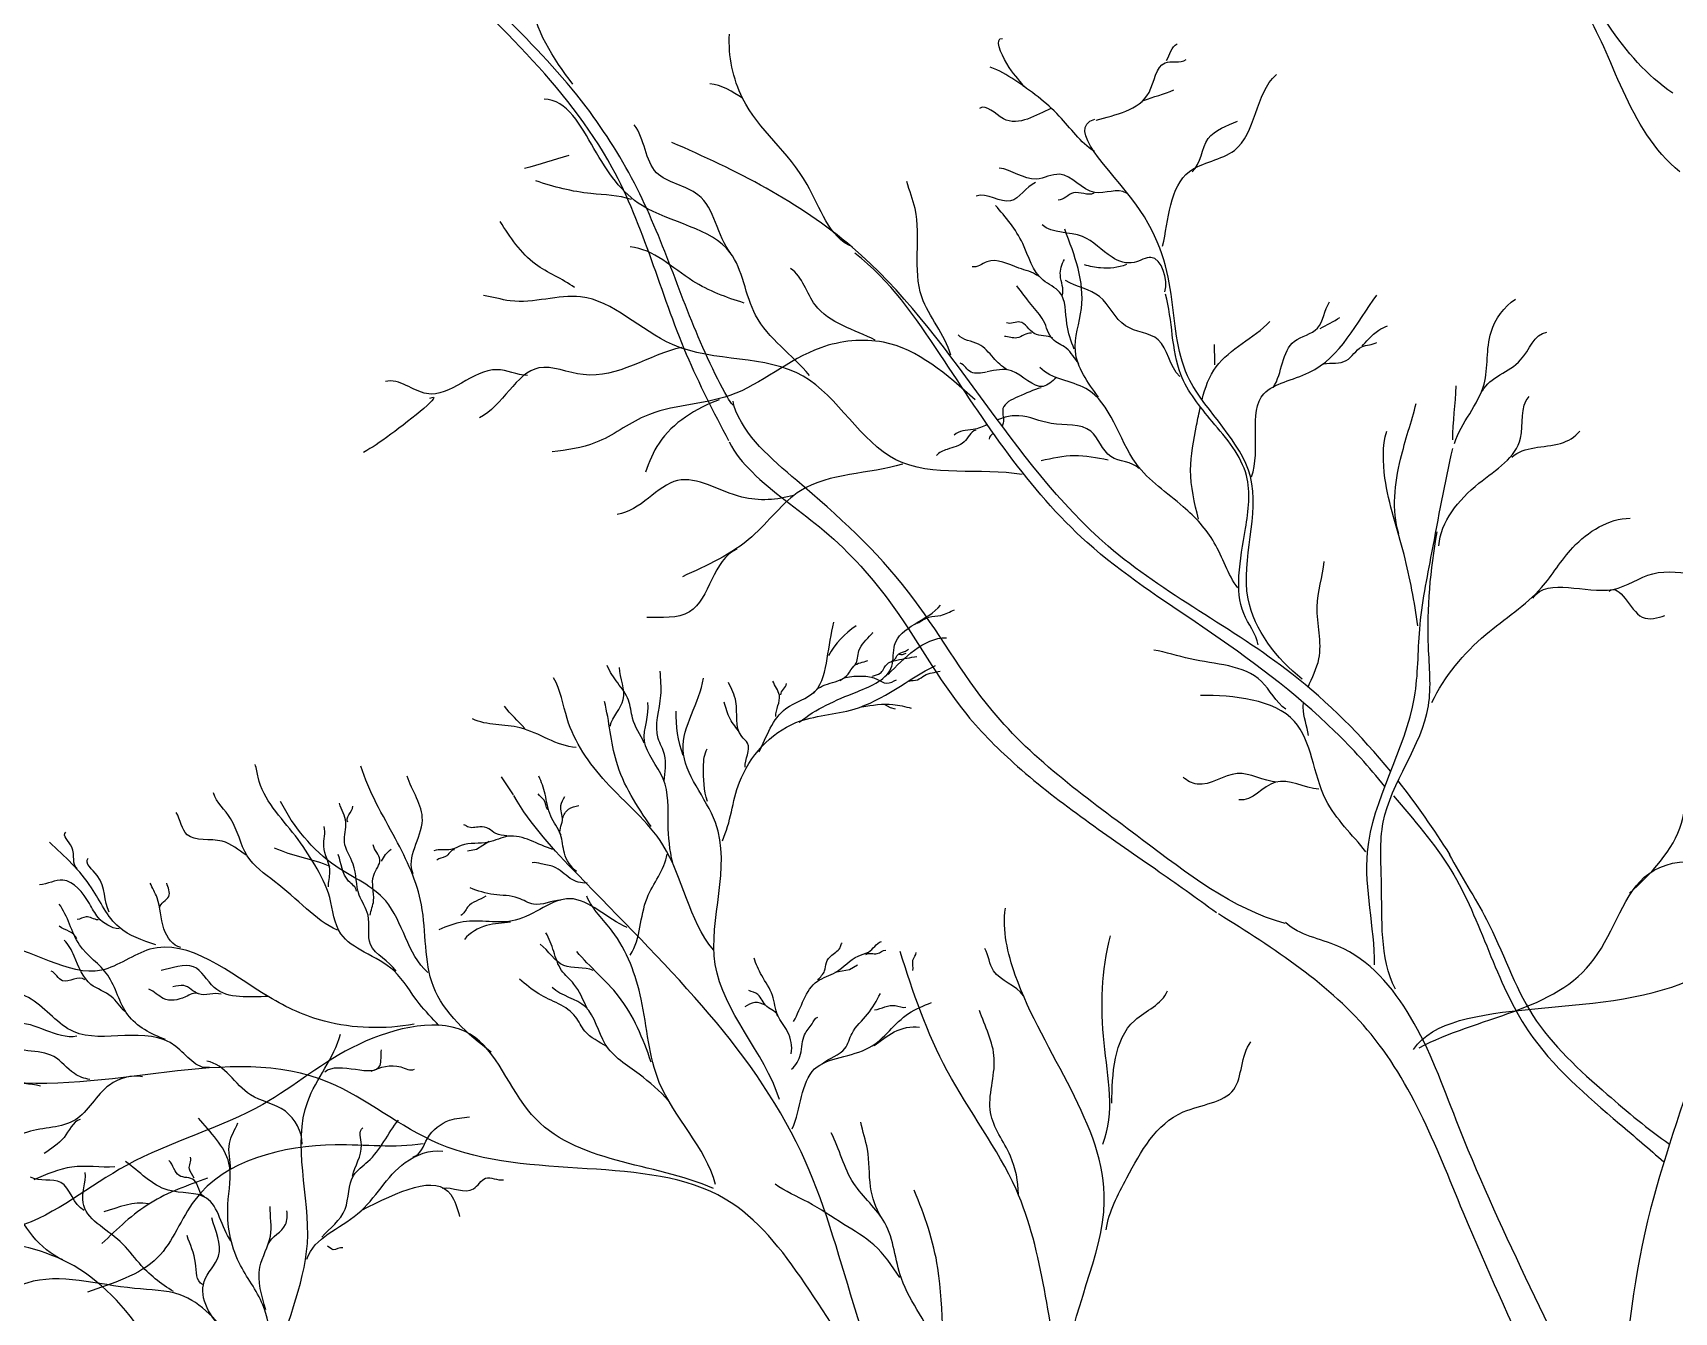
# Model space of a CAD drawing. Header units: millimetres. Extents: x 87938 to 265635, y 330093 to 434310.
# Drawn here: x 159214 to 161195, y 339349 to 340892 of the extents above; entities that cross this region are included whole.
import ezdxf

# ---------------------------------------------------------------- set-up
doc = ezdxf.new("R2010")
doc.units = ezdxf.units.MM

# ---------------------------------------------------------------- blocks, each defined once
blk = doc.blocks.new('A$C5F7D3421')
for p, q in [((2692.5, 9873.1), (2702, 9868.1)), ((2702, 9868.1), (2710.2, 9865.9)), ((2096.2, 9727.6), (2076.9, 9756.5)), ((2036.6, 9639.6), (2022.3, 9636.6)), ((2057.2, 9652.3), (2036.6, 9639.6)), ((2636.8, 9446.7), (2649.3, 9454.2)), ((2613, 9442), (2636.8, 9446.7))]:
    blk.add_line(p, q)
for centre, radius, start, end in [((2715.9, 9890.9), 128, 122.3357, 151.9385), ((2535.8, 9853.9), 178.5, 177.3245, 200.4905)]:
    blk.add_arc(centre, radius, start, end)
for points, start_tangent, end_tangent in [([(2442.6, 10296.7), (2374.7, 10435.8), (2255, 10736.3), (1952.9, 11085.8), (1662.5, 11562.6), (1494.5, 11912.7)], (-0.464863, 0.885383), (-0.946352, 0.323137)), ([(2191.6, 10870.8), (2124.5, 11009.2), (2141.3, 11160.2), (2103.5, 11307), (2120.3, 11453.8)], (-0.606218, 0.795298), (0.447377, 0.894346)), ([(2641.5, 10609), (2568.5, 10709.5), (2464.8, 10848), (2443.6, 10951.1)], (-0.92691, 0.375285), (0.060244, 0.998184)), ([(2916.9, 10867.1), (2889.7, 10903.9), (2882.6, 10944.1)], (-0.543595, 0.839347), (0.994626, -0.103533)), ([(3146.6, 10908.9), (3163.8, 10935.5)], (0.526895, 0.849931), (0.921641, 0.388043)), ([(3033.4, 10812.9), (3118.5, 10857.5), (3144.3, 10904.9), (3178.3, 10910.2)], (0.959036, 0.283285), (0.853664, 0.520824)), ([(3030.6, 10762.4), (2974.1, 10819.4), (2902.6, 10877.1), (2863, 10897.9)], (-0.840989, 0.541052), (-0.958864, 0.283866)), ([(3140.4, 10610), (3183.6, 10730.2), (3255.8, 10764.2), (3323.5, 10886.2)], (0.226572, 0.973994), (0.748391, 0.663258)), ([(2464.8, 10848), (2411.8, 10871.1)], (-0.83124, 0.555914), (-0.996832, 0.079535)), ([(3109.9, 10844.3), (3158.3, 10861.7)], (0.91168, 0.410901), (0.89111, 0.453788)), ([(2572.1, 10402.3), (2485.7, 10499.1), (2444.8, 10599.6), (2303.1, 10675.3), (2225.5, 10767.2), (2145.2, 10846.7)], (-0.625156, 0.7805), (-0.999842, 0.017803)), ([(2960.8, 10831.5), (2884.2, 10815.2), (2845.6, 10831.8)], (-0.927061, -0.37491), (-0.848355, -0.529428)), ([(2445.9, 10598.2), (2392.9, 10692.9), (2326.4, 10728.3), (2290.4, 10805.5)], (-0.618034, 0.786151), (-0.607025, 0.794683)), ([(3364.7, 9913.7), (3277.9, 10042.9), (3281.7, 10239.5), (3184.4, 10393.8), (3097.1, 10677.9), (3031.1, 10814.5)], (-0.776758, 0.629799), (0.951289, 0.308301)), ([(3187.9, 10729.5), (3213.8, 10783.3), (3260.7, 10811.2)], (0.7514, 0.659847), (0.912263, 0.409604)), ([(3082.3, 10695.6), (3031.5, 10696.6), (2974.5, 10725.7), (2937, 10718.1), (2877.6, 10735.7)], (-0.865346, 0.501176), (-0.994038, 0.109038)), ([(2286, 10685.1), (2220.7, 10694.7), (2132.2, 10715.2)], (-0.946122, 0.32381), (-0.943359, 0.331773)), ([(2799.6, 10434.8), (2752.9, 10528.4), (2742.1, 10670.5), (2728.9, 10714)], (-0.261749, 0.965136), (-0.277945, 0.960597)), ([(2935.9, 10712.3), (2895.7, 10682.8), (2840.3, 10690.6)], (-0.934612, -0.355668), (-0.938618, -0.344958)), ([(3029.8, 10695.4), (2997, 10695.9), (2972.2, 10684.2)], (-0.867693, -0.497101), (-0.999135, 0.041583)), ([(2194.3, 10543.4), (2131.4, 10581.2), (2074.7, 10649.8)], (-0.798321, 0.602232), (-0.532478, 0.846444)), ([(3143.8, 10536.9), (3121.7, 10592.1), (3094.7, 10583.9), (3059, 10592.3), (3011.6, 10625.6), (2946.4, 10644.4)], (0.31611, 0.948722), (-0.749612, 0.661878)), ([(2467.2, 10518.6), (2384.7, 10554), (2283.8, 10608.9)], (-0.953639, 0.300953), (-0.996574, 0.082709)), ([(2939.6, 10562.6), (2909.1, 10574.8), (2857.6, 10585), (2834, 10577)], (-0.818511, 0.574491), (-0.974446, 0.224624)), ([(2979.1, 10531.3), (2975.9, 10563.3), (2982.6, 10588.7)], (0.293277, 0.956028), (0.5359, 0.844281)), ([(2678.2, 10458.7), (2581.5, 10515.5), (2542, 10574.3)], (-0.886948, 0.461869), (-0.819319, 0.573338)), ([(3082.1, 10580.4), (3040.6, 10575), (3014.7, 10580.1)], (-0.934005, -0.357259), (-0.959903, 0.280332)), ([(3005.5, 10421.6), (2985.2, 10446), (2963.6, 10460.4), (2948.9, 10490), (2929, 10516), (2905.8, 10546.4)], (-0.648978, 0.760807), (-0.633758, 0.773531)), ([(3167.9, 10400.4), (3133.1, 10459.6), (3080.7, 10481.9), (3039, 10528.9), (2984.2, 10554.7)], (-0.734326, 0.678796), (-0.85623, 0.516595)), ([(2914.3, 10242.6), (2711.4, 10266.5), (2562.2, 10401), (2351.9, 10451.8), (2204.1, 10528.7), (2091, 10522.1), (2048, 10530.6)], (-0.985053, 0.172249), (-0.993179, 0.116598)), ([(3293.9, 9968.7), (3271, 10019), (3263.2, 10079.6), (3273.8, 10156), (3275.3, 10240.9), (3220.3, 10328), (3169.7, 10403.4), (3144.9, 10532.7)], (-0.154232, 0.988035), (-0.275733, 0.961234)), ([(3283.6, 10239.1), (3303.3, 10372.8), (3375.6, 10406.7), (3485.2, 10531.5)], (0.346472, 0.93806), (0.604082, 0.796922)), ([(3318.5, 10383), (3352.6, 10457.1), (3389.5, 10478.2), (3408.8, 10520.3)], (0.541894, 0.840447), (0.550645, 0.83474)), ([(3610, 10292.9), (3657.5, 10388), (3668.7, 10471.9), (3707.9, 10525)], (0.303764, 0.952747), (0.829189, 0.558968)), ([(2963.8, 10462), (2933.9, 10469.4), (2910.9, 10488.1), (2889.4, 10486.8)], (-0.841822, 0.539756), (-0.917054, 0.398764)), ([(2890.3, 10411.2), (2868.2, 10430.5), (2844.2, 10452.4), (2811.7, 10467.4)], (-0.849336, 0.527852), (-0.633543, 0.773707)), ([(2929.4, 10470.3), (2905.9, 10462.4), (2885.9, 10464.7)], (-0.986744, 0.162282), (-0.999134, -0.041597)), ([(3654.8, 10376.8), (3716.3, 10427.1), (3758.3, 10471.9)], (0.464437, 0.885606), (0.983468, 0.18108)), ([(2367, 10447.2), (2208.3, 10403.4), (2136.9, 10414.2), (2041.3, 10333.9)], (-0.978857, -0.204544), (-0.896854, -0.442326)), ([(3399.6, 10420.7), (3435.9, 10426.1), (3460.7, 10448), (3485.2, 10455.3)], (0.984522, 0.175259), (0.873551, 0.486733)), ([(2118.5, 10401.8), (2069.3, 10411.4), (1956.4, 10372.9), (1890, 10392.3)], (-0.997468, 0.071118), (-0.969236, -0.246135)), ([(2857.3, 10407.4), (2832.2, 10407.6), (2814.6, 10422.1)], (-0.986287, -0.16504), (-0.913426, 0.407004)), ([(3261.6, 10060.2), (3223.5, 10133.1), (3173.7, 10190.9), (3097.9, 10260.3), (3016.8, 10381), (2942.7, 10415.1)], (-0.609061, 0.793124), (-0.693598, 0.720362)), ([(3607.2, 10298.5), (3612.8, 10385.2)], (0, 1), (0.03773, 0.999288)), ([(1961.3, 10365.5), (1898.9, 10307.5), (1854.7, 10277.9)], (0.928772, 0.370652), (-0.853501, -0.521091)), ([(2427.1, 10363.1), (2330.3, 10293.3), (2308.3, 10246.4)], (-0.933537, -0.358481), (-0.347975, -0.937504)), ([(3337.7, 9520.6), (3107.6, 9655.3), (2866.2, 9862.9), (2731.5, 10053.7), (2551.8, 10233.2), (2450.6, 10353.6)], (-0.965009, 0.262215), (-0.323031, 0.946388)), ([(3520.5, 10147.5), (3523.3, 10267.7), (3548.4, 10357.2)], (-0.302479, 0.953156), (0.252532, 0.967589)), ([(3584.8, 10127.9), (3649.2, 10228.6), (3716.3, 10301.3), (3730.3, 10368.4)], (0.07781, 0.996968), (0.695172, 0.718843)), ([(2839.7, 10314.2), (2821, 10295.1), (2793.6, 10283.2), (2776.7, 10273.1)], (-0.953703, -0.300751), (-0.605799, -0.795618)), ([(3551.2, 9999.3), (3528.9, 10113.9), (3498.1, 10237), (3500.9, 10312.5)], (-0.150037, 0.98868), (0.281021, 0.959702)), ([(3702.3, 10270.5), (3780.6, 10292.9), (3811.4, 10312.5)], (0.717634, 0.69642), (0.600178, 0.799866)), ([(3481.3, 9454), (3470.1, 9635.7), (3545.6, 9884.6), (3554, 9993.7), (3573.6, 10116.7), (3607.2, 10284.5)], (0.00578, 0.999983), (0.228474, 0.97355)), ([(2721.8, 10259.6), (2558, 10216.7), (2479.6, 10142.7), (2367.9, 10078.3)], (-0.955245, -0.295816), (-0.910261, -0.414036)), ([(2546.9, 10209.2), (2463.4, 10206.5), (2360, 10233.1), (2263.1, 10178.6)], (-0.962632, -0.270813), (-0.99245, -0.122647)), ([(3573.6, 9876.2), (3660.3, 9985.3), (3749.9, 10060.8), (3800.2, 10125.1), (3892.6, 10172.6)], (0.437064, 0.89943), (0.999841, 0.017842)), ([(3514.9, 9414.8), (3492.5, 9585.4), (3495.3, 9683.3), (3568, 9870.6), (3568, 9965.7), (3582, 10150.3)], (-0.449679, 0.89319), (0.171416, 0.985199)), ([(2455.6, 10122.7), (2379.2, 10021.8), (2310.4, 10012.9)], (-0.925526, -0.378684), (-0.999936, 0.011329)), ([(3735.9, 10044), (3864.6, 10058), (3928.9, 10083.2), (4001.7, 10083.2)], (0.583578, 0.812057), (0.999568, -0.029386)), ([(3859, 10055.2), (3912.1, 10013.3), (3948.5, 10016)], (0.79449, 0.607278), (0.953082, 0.302712)), ([(3891.3, 9569.1), (3975.1, 9682), (3983.3, 9814.5), (4016, 9923.9), (4061.6, 10045.1)], (0.744556, 0.66756), (0.203895, 0.978993)), ([(2555.9, 9844.1), (2648.8, 9893.4), (2704.7, 9934.6), (2709.2, 9968.3), (2783.2, 10032.7)], (0.773039, 0.634358), (0.631365, 0.775486)), ([(2745.7, 10003.6), (2764.2, 10013.2), (2783.7, 10016.2), (2805.6, 10024.8)], (0.899583, 0.436751), (0.950951, 0.309342)), ([(2491.4, 9796.4), (2534.5, 9866.2), (2581.2, 9894.1), (2600.7, 9946.6), (2611.3, 10005.2)], (0.435888, 0.900001), (0.212543, 0.977152)), ([(2645.9, 9936.7), (2651.9, 9959), (2671.7, 9985.5), (2674.6, 9988.8)], (0.563637, 0.826022), (0.651405, 0.75873)), ([(2698.8, 9921.1), (2741.2, 9960.1), (2792.5, 9980.2)], (0.706321, 0.707891), (0.999503, -0.031522)), ([(2700.7, 9940.5), (2710, 9946), (2713.9, 9952.3), (2725.1, 9957.9), (2731.7, 9961.8)], (0.8987, 0.438565), (0.808129, 0.589005)), ([(2716.4, 9953.5), (2722.1, 9953.3), (2727.6, 9955.5)], (0.991804, 0.127771), (0.971245, 0.238084)), ([(3338.6, 9865), (3299.4, 9909.8), (3184.7, 9946.1), (3126, 9960.1)], (-0.809424, 0.587225), (-0.98921, 0.146501)), ([(2306.6, 9810.8), (2287.7, 9850.7), (2281.1, 9879.6), (2263.9, 9907.4), (2246.6, 9935.3)], (-0.45346, 0.891277), (-0.417959, 0.908466)), ([(2251.7, 9838), (2272.7, 9880.9), (2266.7, 9932.2)], (0.227401, 0.973801), (-0.051839, 0.998655)), ([(2432.3, 9653.7), (2459.7, 9747.6), (2550.4, 9843.6), (2644, 9865.3), (2775, 9935.6)], (0.416409, 0.909177), (0.894221, 0.447625)), ([(2578.9, 9890.4), (2634.6, 9921.5), (2643.8, 9934.6), (2666.1, 9943.4)], (0.458682, 0.8886), (0.945241, 0.326373)), ([(2673.6, 9918.2), (2685.9, 9923), (2696.2, 9936.8), (2712.8, 9944.1), (2745, 9950)], (0.910275, 0.414004), (0.986534, 0.163559)), ([(2417.7, 9478.1), (2336.6, 9646.9), (2244.8, 9748.3), (2182.5, 9850.1), (2160.5, 9915.7)], (-0.641201, 0.767373), (-0.52074, 0.853715)), ([(2338.5, 9749.4), (2339.1, 9792.1), (2329, 9818), (2333.2, 9887.4), (2332.1, 9926.3)], (0.08386, 0.996478), (-0.062725, 0.998031)), ([(2523.9, 9237.3), (2420.7, 9454.7), (2421, 9682.7), (2368.9, 9800.2), (2401.9, 9915)], (-0.296083, 0.955162), (0.163135, 0.986604)), ([(2468.6, 9771.9), (2472.6, 9810.3), (2463.3, 9821.3), (2453.9, 9877.5), (2441.8, 9908.2)], (-0.016993, 0.999856), (-0.467167, 0.884169)), ([(2518, 9853.6), (2523.8, 9887.6), (2513.5, 9910.3)], (0.00319, 0.999995), (-0.343123, 0.93929)), ([(2526, 9888.5), (2535.5, 9906.3)], (0.072661, 0.997357), (0.205394, 0.978679)), ([(2621.6, 9911.3), (2647.3, 9918.3), (2671.9, 9916.8), (2679.8, 9913.9), (2696.6, 9907.1), (2712.4, 9912.5)], (0.731171, 0.682195), (0.900531, 0.434791)), ([(2732.5, 9910.2), (2746, 9912.7), (2757.4, 9919.6), (2782.3, 9926.5)], (0.918796, 0.394733), (0.966665, 0.256043)), ([(2317.6, 9676.5), (2261.7, 9780.9), (2242.5, 9877.4)], (-0.580278, 0.814418), (-0.251012, 0.967984)), ([(2352.3, 9617.8), (2344.9, 9681), (2336.9, 9753.4), (2306.9, 9814), (2312.4, 9876.1)], (-0.237591, 0.971365), (-0.146347, 0.989233)), ([(2459.6, 9827.5), (2444.5, 9849.6), (2435.3, 9876.4)], (-0.492736, 0.870179), (-0.292477, 0.956272)), ([(3467.3, 9635.7), (3403, 9719.6), (3352.6, 9845.5), (3201.5, 9887.4)], (-0.607627, 0.794222), (-1, 0)), ([(2197.1, 9803.8), (2106.7, 9835.2), (2030.3, 9849.8)], (-0.998774, 0.049505), (-0.89305, 0.449957)), ([(2114.4, 9834.4), (2081.9, 9870)], (-0.678131, 0.734941), (-0.57088, 0.821033)), ([(2408.1, 9716.8), (2401.9, 9772.6), (2407.8, 9801.7)], (-0.303481, 0.952837), (0.507391, 0.861716)), ([(1976, 9356.5), (1944.4, 9391.5), (1903.9, 9444.2), (1856.1, 9474.5), (1818.4, 9503.8), (1800.4, 9562.1), (1776.5, 9614.9), (1745.2, 9661.4), (1685.3, 9755.6), (1680.4, 9776.5)], (-0.661723, 0.749748), (-0.365373, 0.930861)), ([(2060.3, 9313.6), (1967.3, 9419.1), (1948, 9550.4), (1906.3, 9656.7), (1850.7, 9773.7)], (-0.797917, 0.602767), (-0.285279, 0.958445)), ([(1934.9, 9600.1), (1949.5, 9686.6), (1924.9, 9757.7)], (-0.420294, 0.907388), (-0.303048, 0.952975)), ([(2197.7, 9604), (2178, 9633.8), (2171.7, 9663.6), (2156.1, 9693.1), (2146.9, 9728.5), (2136.8, 9757.4)], (-0.800625, 0.599166), (-0.441407, 0.897307)), ([(3324.6, 9747.6), (3260.3, 9761.6), (3195.9, 9744.8), (3173.5, 9756)], (-0.996913, 0.078509), (-0.707246, 0.706968)), ([(3391.8, 9736.4), (3321.8, 9747.6), (3263.1, 9719.6)], (-0.998462, 0.055446), (-0.988184, 0.153272)), ([(1812.8, 9509.8), (1763.3, 9544.3), (1711.9, 9587.9), (1667.7, 9629.4), (1641.1, 9689.2), (1613.3, 9730.6)], (-0.924546, 0.381071), (-0.29557, 0.955321)), ([(3010.2, 8382.8), (2739.1, 8671.1), (2558.7, 9153), (2199.1, 9599.6), (2096.8, 9726.1)], (-0.737015, 0.675876), (-0.493181, 0.869927)), ([(2151.4, 9703.3), (2145.2, 9719.1), (2135.9, 9728.9)], (-0.631076, 0.775721), (-0.484711, 0.874674)), ([(2172.7, 9662.7), (2174.9, 9686.4), (2172.2, 9710.2), (2178.6, 9724.8)], (-0.618353, 0.7859), (0.43824, 0.898858)), ([(1665.8, 9630.2), (1627.5, 9652.8), (1571.1, 9663.3), (1553.7, 9699)], (-0.830598, 0.556873), (-0.490536, 0.871421)), ([(1958.5, 9441.5), (1890.5, 9556.9), (1810.5, 9612.6), (1721.3, 9716.5)], (-0.756093, 0.654464), (-0.462235, 0.886757)), ([(1907.3, 9443.9), (1866.1, 9486.6), (1862.1, 9534), (1848, 9566.1), (1838.1, 9616.1), (1824.2, 9651.5), (1826.4, 9683.5), (1816.2, 9713.8)], (-0.550275, 0.834984), (-0.285141, 0.958486)), ([(1829.8, 9683.2), (1837.6, 9709.1)], (-0.658412, 0.752657), (0.024069, 0.99971)), ([(2175, 9689.2), (2184.7, 9704.3), (2201.1, 9710.2)], (0.31747, 0.948268), (0.966374, 0.257142)), ([(1394.3, 9608.7), (1385.5, 9643.2), (1375.9, 9667.5)], (-0.813787, 0.581163), (0.786657, 0.61739)), ([(1798.5, 9579.3), (1800.8, 9603.1), (1790.9, 9645), (1791.6, 9676.3)], (-0.073136, 0.997322), (-0.263009, 0.964793)), ([(2159.6, 9639.5), (2087.4, 9660.7), (2055.8, 9651.3), (2012.1, 9645.9), (1995.5, 9639.4), (1968.2, 9637.6)], (-0.957761, 0.287566), (-0.935804, -0.352521)), ([(2085.7, 9661.5), (2067.6, 9665.1), (2056.5, 9672.9), (2041.8, 9675.8), (2022.2, 9676.2), (2016.3, 9679.3)], (-0.976071, 0.217453), (-0.990006, 0.141029)), ([(1801.1, 9612.2), (1711.9, 9641.7)], (-0.914093, 0.405505), (-0.903123, 0.429383)), ([(1865.5, 9533.8), (1871.1, 9557.2), (1871.3, 9598.1), (1881.1, 9623.2), (1870.3, 9646.8)], (0.16605, 0.986117), (-0.19031, 0.981724)), ([(1883.6, 9620.9), (1899.1, 9640)], (0.497394, 0.867525), (0.805766, 0.592233)), ([(2001.2, 9639.1), (1986.7, 9628), (1972.8, 9622.5)], (-0.999932, 0.011641), (-0.679195, -0.733958)), ([(1445.8, 9538.7), (1426.1, 9597.7), (1411.8, 9625.5)], (-0.467617, 0.883931), (0.593275, 0.805)), ([(1843.8, 9572.6), (1830.9, 9588.8), (1814.2, 9631.2)], (-0.132686, 0.991158), (-0.351755, 0.936092)), ([(2214.4, 9585.7), (2187.3, 9593.1), (2161, 9611.7), (2140.4, 9616.4), (2126.3, 9618.3)], (-0.995012, -0.099757), (-0.971071, -0.23879)), ([(2284, 9469.6), (2311, 9561.4), (2343.4, 9632)], (0.539801, 0.841793), (0.152413, 0.988317)), ([(3553.3, 9320.5), (3834.9, 9463.6), (3922.4, 9600.6), (4102.7, 9599.3), (4264.4, 9516), (4491.3, 9436.7), (4676, 9352.4)], (0.880018, 0.47494), (0.974415, -0.224758)), ([(1461.8, 9511.6), (1428.1, 9530), (1414, 9552.5), (1371.1, 9590.1), (1333.8, 9582.5)], (-0.995861, 0.090894), (-0.993226, -0.116199)), ([(1561.1, 9482.1), (1533.8, 9511.7), (1522.8, 9561.9), (1511.7, 9585.6)], (-0.986208, 0.165509), (-0.365373, 0.930861)), ([(1527.2, 9546.1), (1541.4, 9563.9), (1538.2, 9585.5)], (0.044026, 0.99903), (-0.297955, 0.95458)), ([(2278.9, 9514.2), (2186.8, 9560.3), (2099, 9525.8), (2015.1, 9523), (1976.2, 9510.5)], (-0.925379, 0.379044), (-0.919479, -0.393138)), ([(2051.6, 9564.2), (2022.3, 9546.9), (2011.4, 9533.3)], (-0.83407, -0.551659), (-0.909248, -0.416255)), ([(2172.3, 9558.2), (2128.5, 9551.4), (2103.7, 9561.4), (2064.4, 9567), (2026.5, 9577.6)], (-0.998964, -0.04551), (-0.933471, 0.358653)), ([(2421, 9100.8), (2330.7, 9264.9), (2301.5, 9398.5), (2254.8, 9508.3), (2214.1, 9564.3)], (-0.252253, 0.967661), (-0.392504, 0.91975)), ([(1536.1, 9333.9), (1475.6, 9373.6), (1443.4, 9437.2), (1398, 9486.2), (1365, 9551.8)], (-0.934784, 0.355218), (-0.611487, 0.791255)), ([(3026, 8476.7), (2985.7, 8803), (3046.6, 9072.6), (2903.4, 9437.4), (2887.5, 9545.2)], (0.114288, 0.993448), (0.140104, 0.990137)), ([(3744.9, 8779.4), (3632.3, 9035.8), (3475.9, 9342.2), (3230.1, 9535.8)], (-0.384761, 0.923016), (-0.850009, 0.526769)), ([(1606.6, 9289.1), (1552.7, 9322.8), (1388.4, 9346.5), (1320.3, 9398.5), (1244.7, 9433.1), (1162.5, 9527.2)], (-0.981258, -0.192699), (-0.634306, 0.773082)), ([(1393.4, 9495.7), (1365.3, 9515.9)], (-0.325266, 0.945623), (-0.834759, 0.550615)), ([(1427.9, 9526.3), (1408.4, 9531), (1394.2, 9527.1)], (-0.999547, 0.030084), (-0.999376, 0.035326)), ([(2091.1, 9522.8), (2052.7, 9517), (2017.1, 9494.9)], (-0.992785, -0.119908), (-0.635843, -0.771818)), ([(3841.2, 8701.1), (3724.3, 8951.2), (3612.8, 9204), (3539.4, 9369.8), (3422.4, 9484), (3338.1, 9522)], (-0.391585, 0.920142), (-0.728043, 0.685532)), ([(4047.4, 9531.9), (4010, 9337.7), (3925.4, 9061.4), (3878, 8745.2), (3873.1, 8600.8)], (-0.099542, -0.995033), (0.050467, -0.998726)), ([(1936.2, 9358.5), (1792.1, 9363.2), (1702.5, 9402.3), (1510.9, 9478.9), (1433.6, 9445.4), (1263.1, 9484.9)], (-0.983522, -0.180786), (-0.999609, 0.02796)), ([(1471.1, 9378.7), (1449, 9403.1), (1416.4, 9422.5), (1389.3, 9467.9), (1373.1, 9493.6)], (-0.72397, 0.689832), (-0.739915, 0.672701)), ([(2224.4, 9445), (2177.3, 9452.8), (2139, 9487.4)], (-0.924788, 0.380483), (-0.782834, 0.62223)), ([(2214.7, 9384.5), (2193.2, 9423), (2173.5, 9445.1), (2160.8, 9475.4), (2148.2, 9505.6)], (-0.462157, 0.886798), (-0.49677, 0.867883)), ([(2546.7, 9362.9), (2585.1, 9427.6), (2614.8, 9442.2), (2650.4, 9468), (2667, 9474.5), (2688.2, 9491.7)], (0.506435, 0.862278), (0.925742, 0.378156)), ([(2585.9, 9429.3), (2596.7, 9444.3), (2599.5, 9457.5), (2608.3, 9469.7), (2622.4, 9483.3), (2624.7, 9489.6)], (0.567548, 0.82334), (0.629748, 0.7768)), ([(2916.8, 9404.2), (2868.4, 9444.5), (2854.3, 9480.4)], (-0.580411, 0.814324), (-0.475687, 0.879615)), ([(3044, 9165.6), (3046.2, 9328.4), (3056.6, 9500.4)], (0.384468, 0.923138), (0.25341, 0.967359)), ([(1701.4, 9403), (1614.7, 9417.5), (1581.4, 9450.9), (1529.2, 9444.7)], (-0.999939, -0.011037), (-0.979929, -0.199346)), ([(2317.6, 9297.6), (2265.1, 9403.6), (2197.8, 9475.3)], (-0.325934, 0.945392), (-0.642185, 0.76655)), ([(2542.9, 9311), (2537.1, 9346.3), (2521.4, 9372.4), (2512.8, 9404.6), (2495.4, 9436.8), (2483.1, 9464.9)], (0.179295, 0.983795), (-0.286816, 0.957986)), ([(2663.1, 9470.4), (2681.2, 9472.1), (2695.2, 9477.6)], (0.725037, 0.68871), (0.997109, -0.07599)), ([(2983, 8764.4), (2904.6, 9092.9), (2793.9, 9283.3), (2718.4, 9475.6)], (-0.248349, 0.968671), (-0.291856, 0.956462)), ([(2738.4, 9444.7), (2738.8, 9461.6), (2744.1, 9474)], (0.327402, 0.944885), (0.156007, 0.987756)), ([(1406.3, 9429.9), (1370.6, 9428.3), (1352.1, 9443.9)], (-0.737553, 0.675289), (-0.954149, 0.299332)), ([(2246.2, 9322.8), (2211.1, 9347.1), (2195.9, 9370.5), (2136.9, 9407.3), (2105.9, 9430.8)], (-0.859877, 0.510501), (-0.776003, 0.630729)), ([(1414.8, 9269.6), (1389.7, 9279), (1356.6, 9306.4), (1314.6, 9315.8), (1272.7, 9330.8), (1256.1, 9359), (1235, 9401.3)], (-0.988798, 0.149262), (-0.624171, 0.781288)), ([(1588.9, 9408.1), (1568.3, 9402.4), (1532.8, 9399.8), (1509.7, 9414.7)], (-0.960196, 0.279326), (-0.942664, 0.333745)), ([(1626, 9406.7), (1589.3, 9407.1), (1565.6, 9420.7), (1548.3, 9418.5)], (-0.958101, 0.28643), (-0.984421, -0.175827)), ([(2345.3, 9235.2), (2298.1, 9277.9), (2243.8, 9326.5), (2211.9, 9386.2), (2158.2, 9417.7)], (-0.652732, 0.757589), (-0.720273, 0.693691)), ([(2521.2, 9371), (2503.6, 9386.9), (2489.3, 9406.2), (2474.7, 9412.5)], (-0.081332, 0.996687), (-0.932656, 0.360766)), ([(2592.6, 9294.7), (2629.4, 9319.5), (2640.7, 9343.7), (2665.8, 9374.5), (2686.3, 9408.1)], (0.763202, 0.64616), (0.440275, 0.897863)), ([(3058.7, 9231.6), (3095.5, 9364.6), (3148.1, 9411.9)], (0.019094, 0.999818), (0.365291, 0.930893)), ([(2501.6, 9388.9), (2484.2, 9393.4), (2468.1, 9386.5)], (-0.877741, 0.479135), (-0.88327, -0.468864)), ([(2544.4, 9190), (2580.6, 9286.4), (2668.4, 9320.8), (2731.8, 9375.8), (2768.8, 9393.1)], (0.420473, 0.907305), (0.941405, 0.337279)), ([(2677.1, 9381.3), (2710.3, 9388.4), (2727.5, 9386)], (0.986629, 0.162985), (0.94963, 0.313374)), ([(2908.5, 9084.7), (2895.5, 9146.3), (2863.6, 9216.3), (2869.5, 9303.2), (2845.7, 9380.7)], (-0.017584, 0.999845), (-0.332527, 0.943094)), ([(1393.7, 9339.1), (1294.9, 9359.9), (1226.7, 9333.1), (1163.2, 9336.8)], (-0.982519, -0.186163), (-0.999128, -0.041742)), ([(2418, 9094.2), (2125.3, 9213.2), (2026.6, 9342.4), (1847.1, 9325.9), (1693, 9229.4), (1473.6, 9131.3), (1296.6, 9031.8)], (-0.916749, 0.399465), (-0.952133, -0.305685)), ([(2543.1, 9286.2), (2557.9, 9310.2), (2564.5, 9341.6), (2576.4, 9359.1), (2585.5, 9370)], (0.797206, 0.603708), (0.874231, 0.485511)), ([(2676.3, 9324), (2708.3, 9345.9), (2749.4, 9353.9)], (0.809281, 0.587422), (0.991085, -0.133231)), ([(2680.5, 8777.1), (2436.8, 9077.2), (1975.9, 9166.1), (1799.2, 9264.7), (1257.9, 9268.2), (1062.1, 9293.2), (890.4, 9225.8)], (-0.655567, 0.755137), (-0.960341, -0.27883)), ([(1772.9, 8537.8), (1714.7, 8802.8), (1764.5, 9005.5), (1765.1, 9234.3), (1817.7, 9342.4)], (-0.55882, 0.829289), (0.257308, 0.966329)), ([(3049.4, 9027.8), (3082.9, 9111.2), (3173.7, 9217.2), (3254.7, 9253.2), (3282.4, 9330.2)], (0.162834, 0.986654), (0.617526, 0.78655)), ([(1756.3, 9165.3), (1729.1, 9218.3), (1672.8, 9245), (1602.7, 9299)], (0.014017, 0.999902), (-0.986972, 0.160891)), ([(1792.4, 9281.7), (1881.4, 9292.1), (1883.7, 9317.4)], (0.754402, 0.656412), (0.129295, 0.991606)), ([(1867, 9283), (1914.7, 9289.7), (1936.9, 9286.1)], (0.926619, 0.376002), (0.899723, 0.436461)), ([(1499.4, 9273.6), (1446.1, 9260.6), (1391.3, 9204.6), (1314.1, 9184.9), (1235, 9143.2)], (-0.975307, 0.220854), (-0.894973, -0.446121)), ([(1335.3, 9259), (1231, 9255.1), (1147.2, 9219.6), (1049.3, 9199.6), (967.2, 9146.2), (946.7, 9103.8)], (-0.98009, 0.198556), (-0.658337, -0.752723)), ([(1371.1, 8979.4), (1289.5, 9074.3), (1222.8, 9191.9), (1163.1, 9216.5)], (-0.910764, 0.412927), (-0.788011, 0.615661)), ([(1399, 9205), (1373.1, 9176.3), (1340.9, 9150.3)], (-0.96889, -0.247494), (-0.81058, -0.585627)), ([(1712.8, 8787), (1692.9, 8907.1), (1654.9, 8974.6), (1636.7, 9068.4), (1638.3, 9135), (1589.4, 9207.4)], (-0.160988, 0.986956), (-0.639702, 0.768623)), ([(1641.3, 9125.4), (1639.1, 9166.7), (1652.6, 9199.6)], (-0.022162, 0.999754), (0.358076, 0.933693)), ([(1787.6, 9015.7), (1825.1, 9060.7), (1839.1, 9115.7), (1861.8, 9137.3), (1911, 9204.3)], (0.670073, 0.742295), (0.62362, 0.781728)), ([(1837.2, 9114), (1851.4, 9164.6), (1853.7, 9191.5)], (0.166504, 0.986041), (0.831222, 0.55594)), ([(1934.9, 9145.1), (1957.8, 9174.6), (1993.4, 9203.8), (2025.3, 9209.4)], (0.976114, 0.217258), (0.993631, 0.112687)), ([(2687.9, 9047.5), (2670.6, 9096.9), (2665.5, 9157.2), (2654.7, 9200.7)], (-0.525563, 0.850754), (-0.206881, 0.978366)), ([(1950.7, 9166.1), (1809.4, 9164.3), (1583.3, 9075.5), (1523.6, 8983), (1411, 8927.3)], (-0.986833, -0.16174), (-0.939446, -0.342698)), ([(2799.5, 8768.7), (2777.6, 8834.9), (2720.2, 8949.5), (2693.5, 9038.8), (2643.5, 9102.4), (2607.4, 9183.8)], (-0.561478, 0.827491), (-0.448423, 0.893821)), ([(1641.6, 9009.8), (1602.1, 9078.8), (1540.6, 9091.4), (1472, 9137.5)], (-0.587064, 0.80954), (-0.826075, 0.56356)), ([(1598.9, 9080.5), (1582.2, 9107.8), (1558.5, 9114.8), (1541.8, 9139)], (-0.915797, 0.401642), (-0.740629, 0.671915)), ([(1582.3, 9111), (1574.7, 9125.5), (1576.7, 9144.4)], (-0.313563, 0.949568), (-0.277882, 0.960615)), ([(1763.9, 8980.7), (1845.4, 9053.3), (1922, 9135.9), (1982.2, 9154.3)], (0.307432, 0.95157), (0.990888, -0.134686)), ([(1612.9, 8729.7), (1506.8, 8850.9), (1379.9, 8974.7), (1076.1, 9070.3), (993.6, 9114.1)], (-0.920867, 0.389878), (-0.9988, 0.048967)), ([(1405.7, 9059), (1367.7, 9103.9), (1319.1, 9112.5)], (-0.912267, 0.409597), (-0.853628, 0.520883)), ([(1454.8, 9128.8), (1385.8, 9128.5), (1324.7, 9108.3)], (-0.998793, -0.049113), (-0.923557, -0.383461)), ([(1549.3, 8928.4), (1494.2, 8973.8), (1463.2, 9008.8), (1403.6, 9071.3), (1407.2, 9120.1)], (-0.86723, 0.497908), (-0.080919, 0.996721)), ([(1981.2, 9094.9), (2031.9, 9093.6), (2051.3, 9110.5), (2079.8, 9108.2)], (0.989129, 0.147052), (0.985174, 0.171559)), ([(2717.4, 8951.1), (2676, 9003.3), (2627.7, 9036.4), (2570, 9071.9), (2517, 9101)], (-0.545041, 0.83841), (-0.809424, 0.587224)), ([(3091.7, 8234.8), (2976.1, 8285.1), (2890.9, 8399), (2875.1, 8599), (2803.5, 8762.4), (2778.8, 8966.2), (2740.8, 9091.2)], (-0.815072, 0.57936), (-0.391577, 0.920145)), ([(1508.9, 9069.4), (1437.1, 9056.5)], (-0.977162, 0.212494), (-0.957589, -0.288137)), ([(1697.5, 8899.1), (1688.1, 8967.4), (1705.1, 9017.7), (1704.7, 9065.2)], (-0.280972, 0.959716), (0.024645, 0.999696)), ([(1701.7, 9004.4), (1729.4, 9036.1), (1731.5, 9058.2)], (0.378028, 0.925794), (-0.105797, 0.994388)), ([(1630.8, 8867.1), (1598.5, 8944.3), (1621.5, 8985.3), (1610.9, 9046.7)], (-0.786209, 0.617961), (-0.266928, 0.963717)), ([(1595.9, 8939.5), (1584.6, 8974), (1571, 9018.3)], (-0.890138, 0.455691), (-0.315039, 0.949079)), ([(1821.4, 8998.6), (1806.1, 8995.7), (1796.9, 9001.1)], (-0.947543, 0.319627), (-0.947374, 0.320129)), ([(1710.6, 8715.7), (1644.6, 8847.3), (1559.8, 8923), (1486.4, 8933.4), (1313.3, 8942.1), (1217, 8901.1)], (-0.274769, 0.96151), (-0.975885, -0.218286))]:
    blk.add_spline(points, degree=3, dxfattribs=dict(start_tangent=start_tangent, end_tangent=end_tangent))
for points, knots in [([(2448.8, 10360.9), (2455.7, 10337.4), (2382, 10468.9), (2324.5, 10664.9), (2174.6, 10904.2), (1960.2, 11082.7), (1741.2, 11361.2), (1650.8, 11578.4), (1640, 11715.3), (1604, 11793.5)], [0.0130988, 0.0130988, 0.0130988, 0.0130988, 0.0433306, 0.1001931, 0.1301215, 0.2053601, 0.2597158, 0.334455, 0.3375308, 0.3375308, 0.3375308, 0.3375308]), ([(3961, 10856.4), (3919.4, 10884.4), (3862.7, 10951.4), (3788.1, 11078.7), (3729.2, 11084.2), (3646.4, 11142.5), (3610.7, 11173.7)], [0, 0, 0, 0, 0.0290258, 0.0503363, 0.0812462, 0.1084733, 0.1084733, 0.1084733, 0.1084733]), ([(3972.5, 10729.9), (3888.2, 10796.5), (3851.3, 10993.9), (3734.7, 11062.2), (3648.7, 11121.4), (3614, 11148.3)], [0, 0, 0, 0, 0.062152, 0.0969633, 0.1223584, 0.1223584, 0.1223584, 0.1223584]), ([(3507.3, 9764.9), (3459.9, 9822.9), (3321.9, 9962.7), (2948.1, 10145.1), (2750.7, 10582.5), (2453.5, 10732.7), (2350.6, 10777)], [0.163671, 0.163671, 0.163671, 0.163671, 0.386837, 0.74628, 1.379334, 1.715352, 1.715352, 1.715352, 1.715352]), ([(3497.9, 9740.9), (3472.9, 9772.1), (3384.9, 9869), (3218, 9991.8), (2966.6, 10152.2), (2815.9, 10388.1), (2701.9, 10555.6), (2645.3, 10598.7)], [0.184489, 0.184489, 0.184489, 0.184489, 0.303686, 0.574694, 0.805063, 1.188626, 1.401835, 1.401835, 1.401835, 1.401835]), ([(3203.8, 10363), (3208.7, 10382.5), (3228.3, 10436.5), (3286.8, 10462), (3313, 10488.9)], [0.03728873, 0.03728873, 0.03728873, 0.03728873, 0.04865342, 0.07041365, 0.07041365, 0.07041365, 0.07041365]), ([(2945.1, 10382.3), (2932.2, 10378.9), (2912.7, 10369.8), (2875.8, 10353.7), (2886.9, 10328.9), (2882.5, 10321.3), (2882.1, 10320.8)], [0, 0, 0, 0, 0.00775582, 0.01366704, 0.01879465, 0.01914512, 0.01914512, 0.01914512, 0.01914512]), ([(3198.1, 10170.9), (3191.7, 10196.7), (3179.8, 10247.8), (3192.4, 10306.9), (3198.9, 10341.8), (3201.1, 10351.5)], [0, 0, 0, 0, 0.01541833, 0.02949481, 0.03509204, 0.03509204, 0.03509204, 0.03509204]), ([(3102.6, 10252.3), (3091.2, 10264.2), (3048.6, 10261.1), (3029.9, 10328.4), (2962.2, 10317.8), (2920.2, 10339.8), (2889.8, 10336.3), (2878.9, 10332.2), (2874.9, 10330.6)], [0, 0, 0, 0, 0.00954633, 0.01958069, 0.03204293, 0.04236706, 0.04665594, 0.04918363, 0.04918363, 0.04918363, 0.04918363]), ([(2858.3, 10323), (2851.1, 10319.6), (2833.8, 10312.7), (2812.4, 10313.8), (2805.2, 10306.1)], [0.0527156, 0.0527156, 0.0527156, 0.0527156, 0.05734789, 0.06341736, 0.06341736, 0.06341736, 0.06341736]), ([(2443.1, 10295.3), (2451.9, 10277), (2496.4, 10224.9), (2597.8, 10158.4), (2719, 10029.2), (2796.6, 9878.9), (2943.9, 9733.8), (3086.7, 9638.5), (3194.7, 9561.9), (3227.1, 9538)], [0, 0, 0, 0, 0.0117125, 0.0387017, 0.0701147, 0.1129525, 0.1354798, 0.1888359, 0.2120952, 0.2120952, 0.2120952, 0.2120952]), ([(3374.5, 9900.9), (3380.7, 9915.9), (3402.6, 9957.1), (3380.1, 10027.3), (3398.1, 10078.3), (3400.2, 10102.7)], [0.0802822, 0.0802822, 0.0802822, 0.0802822, 0.1277733, 0.2117123, 0.2852777, 0.2852777, 0.2852777, 0.2852777]), ([(3375, 9823.1), (3372.8, 9838.1), (3365.6, 9855.8), (3366.8, 9873), (3367.1, 9875.5)], [0, 0, 0, 0, 0.04552327, 0.05354556, 0.05354556, 0.05354556, 0.05354556]), ([(3511.9, 9726), (3544.2, 9687.4), (3642.3, 9576.9), (3691.8, 9354.1), (3846.7, 9223.1), (3923.2, 9157.5), (3946.9, 9137)], [0, 0, 0, 0, 0.1509004, 0.4381929, 0.6477254, 0.7417538, 0.7417538, 0.7417538, 0.7417538]), ([(3544.1, 9318), (3603.9, 9408.1), (3951.1, 9343.4), (4225.3, 9652.3), (4587.4, 9521.6), (4884.3, 9666.4), (5004.2, 9591.9), (5064.4, 9579.7)], [0.366855, 0.366855, 0.366855, 0.366855, 0.811867, 1.014188, 1.555501, 1.752925, 1.937335, 1.937335, 1.937335, 1.937335]), ([(3601.6, 9631.4), (3620.2, 9595.9), (3675.1, 9515.3), (3723.9, 9363.3), (3842.9, 9255.3), (3921.1, 9189.7), (3955.9, 9165.6)], [0, 0, 0, 0, 0.120436, 0.2919158, 0.4663025, 0.5932242, 0.5932242, 0.5932242, 0.5932242])]:
    blk.add_open_spline(points, degree=3, knots=knots)
for points, start_tangent in [([(2184.9, 10756), (2113.7, 10734.8)], (-0.980077, -0.198619)), ([(3037.4, 10367.2), (3000, 10441.1), (3009.8, 10509.7), (2982.9, 10637.2)], (-0.484203, 0.874956)), ([(2838.9, 10362.8), (2691.1, 10455.5), (2590.3, 10446.6), (2444.4, 10369.9), (2306.8, 10336.2), (2228.3, 10294), (2158.3, 10279.1)], (-0.999685, -0.025116)), ([(2656.6, 9869.2), (2706.6, 9872.8), (2736.1, 9866.8)], (0.958282, 0.285825)), ([(1521, 9486.1), (1461.5, 9514.4), (1417.3, 9577.8), (1349.6, 9651.3)], (-0.994899, -0.100878)), ([(1851, 9059), (1995.4, 9084.3), (2009.4, 9049.2)], (0.926933, 0.375226))]:
    blk.add_spline(points, degree=3, dxfattribs=dict(start_tangent=start_tangent))
for points, end_tangent in [([(2998.1, 10444.2), (2986.4, 10485), (2974.6, 10536.1), (2948.4, 10555.3), (2915.3, 10614.5), (2871.5, 10675.7)], (-0.607837, 0.794062)), ([(3461.2, 10449), (3471.8, 10460.6), (3488.3, 10475), (3502.2, 10481.8)], (0.632818, 0.7743)), ([(1604, 9110.6), (1512.1, 9070.7), (1434.1, 9005.5)], (-0.919908, -0.392135))]:
    blk.add_spline(points, degree=3, dxfattribs=dict(end_tangent=end_tangent))
for points in [[(3393.8, 10477.4), (3425.7, 10495.2)], [(3224.6, 10419.4), (3223.7, 10452.1)], [(2969.5, 10399), (2948.1, 10384.6), (2897.5, 10409.4), (2858.2, 10407.8)], [(3052.7, 10265.9), (2998.4, 10272.9), (2945, 10264.8)]]:
    blk.add_spline(points, degree=3)
for points in [[(2867.9, 10309.4), (2864.5, 10306.7), (2861.8, 10303.8), (2861.3, 10299.8)], [(3602.8, 9631.1), (3577.1, 9672), (3549.3, 9711.9), (3519.2, 9750)]]:
    blk.add_open_spline(points, degree=3)

msp = doc.modelspace()

# ---------------------------------------------------------------- block references
at = {"xscale": 0.75, "yscale": 0.75, "zscale": 0.75}
msp.add_blockref('A$C5F7D3421', (158222.1, 332677.3), dxfattribs=at)

doc.saveas('drawing.dxf')
